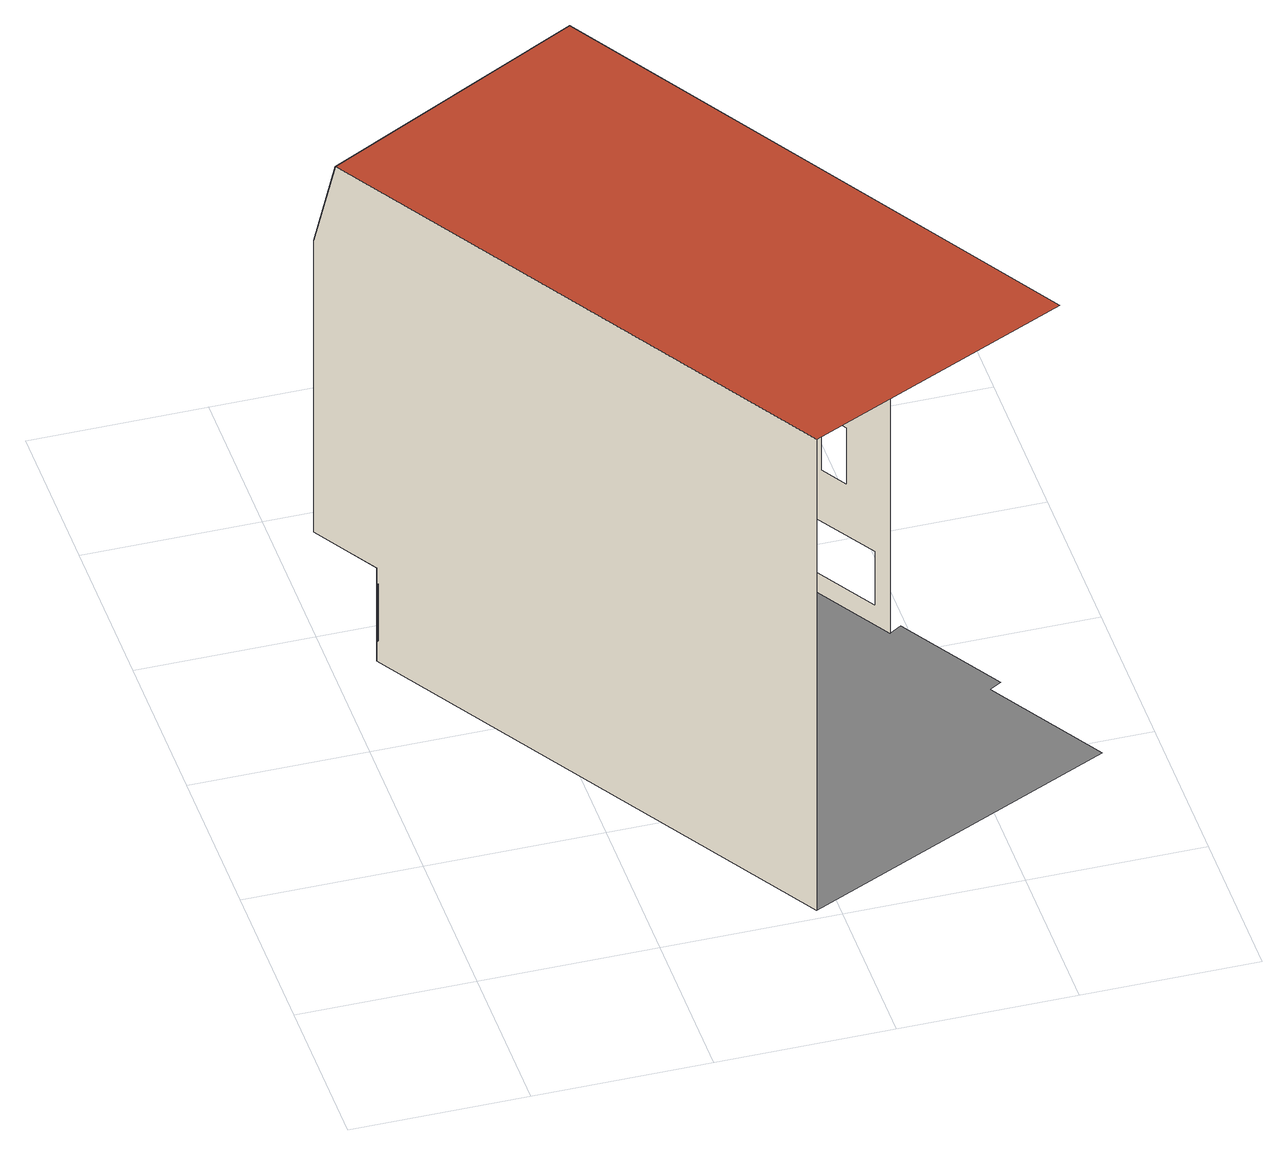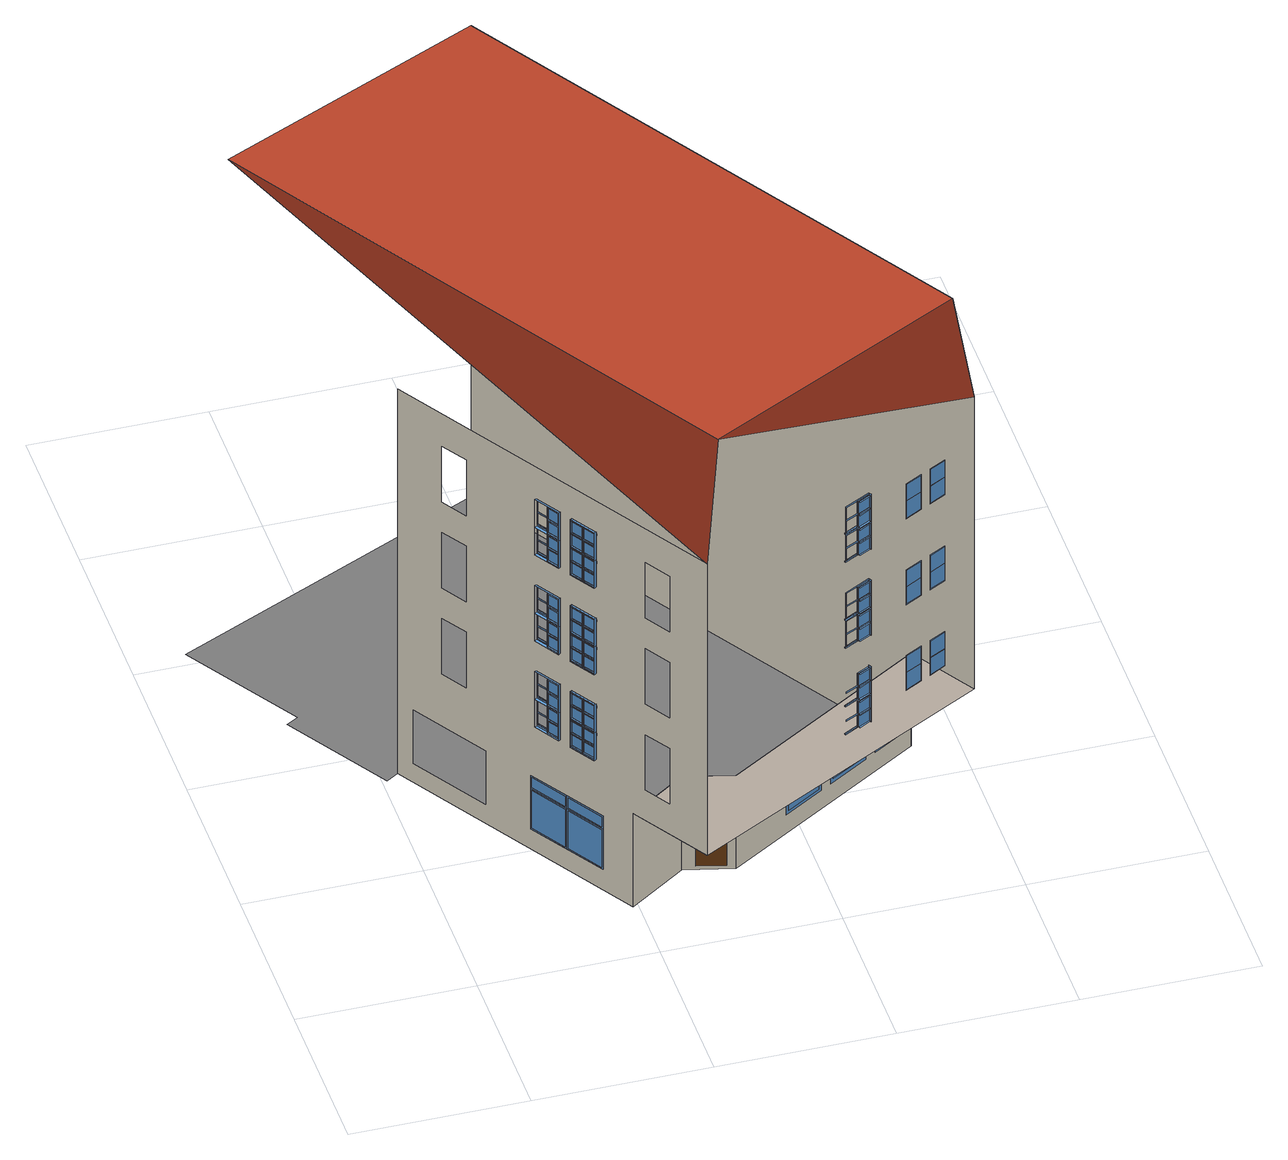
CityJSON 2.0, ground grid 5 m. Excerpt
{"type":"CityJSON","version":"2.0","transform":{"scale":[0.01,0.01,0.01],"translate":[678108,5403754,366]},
"CityObjects":{
"building1":{"type":"Building","attributes":{"measuredHeight":15.88},"geometry":[{"type":"MultiSurface","lod":"3","boundaries":[[[0,1,2,3]],[[4,5,6,7],[1,0,3,2]],[[8,9,10,11],[12,13,14,15],[16,17,18,19]],[[20,21,22,23],[24,25,26,27],[28,29,30,31]],[[32,33,34,35],[36,37,38,39],[40,41,42,43]],[[14,13,12,15]],[[26,25,24,27]],[[38,37,36,39]],[[19,18,17,16]],[[31,30,29,28]],[[43,42,41,40]],[[44,45,46,47,48,49,50]],[[51,52,53,54]],[[55,56,57,58]],[[59,60,61,62]],[[63,64,65,66]],[[67,68,69,70]],[[71,72,73,74]],[[75,76,77,78],[65,64,63,66],[54,53,52,51]],[[79,80,81,82],[69,68,67,70],[58,57,56,55]],[[83,84,85,86],[73,72,71,74],[62,61,60,59]],[[87,46,45]],[[88,89,90,91]],[[92,93,94,95],[89,88,91,90]],[[96,97,98,99,100]],[[101,102,96,100,103]],[[104,105,106,107,108]],[[109,110,104,108,111]],[[112,113,114,115,116]],[[117,118,112,116,119]],[[102,101,120,121]],[[97,96,122,123]],[[110,109,124,125]],[[105,104,126,127]],[[118,117,128,129]],[[113,112,130,131]],[[132,133,134,135]],[[136,137,138,139]],[[140,141,142,143]],[[144,145,146,147]],[[148,149,150,151]],[[152,153,154,155]],[[156,157,158,159]],[[160,161,162,163]],[[164,165,166,167]],[[168,169,170,171]],[[172,173,174,175]],[[176,177,178,179]],[[145,134,180,181]],[[182,142,141,183]],[[180,134,133,184]],[[137,142,182,185]],[[186,138,137,185]],[[187,146,145,181]],[[161,150,188,189]],[[190,158,157,191]],[[188,150,149,192]],[[153,158,190,193]],[[194,154,153,193]],[[195,162,161,189]],[[177,166,196,197]],[[198,174,173,199]],[[196,166,165,200]],[[169,174,198,201]],[[202,170,169,201]],[[203,178,177,197]],[[204,49,48,205],[93,92,95,94],[206,207,208,209],[6,5,4,7]],[[135,134,210,211]],[[143,142,212,213]],[[147,146,214,215]],[[139,138,216,217]],[[151,150,218,219]],[[159,158,220,221]],[[163,162,222,223]],[[155,154,224,225]],[[167,166,226,227]],[[175,174,228,229]],[[179,178,230,231]],[[171,170,232,233]],[[234,235,133,132]],[[236,237,137,136]],[[238,239,141,140]],[[240,241,145,144]],[[242,243,149,148]],[[244,245,153,152]],[[246,247,157,156]],[[248,249,161,160]],[[250,251,165,164]],[[252,253,169,168]],[[254,255,173,172]],[[256,257,177,176]],[[146,145,241,214]],[[134,133,235,210]],[[138,137,237,216]],[[137,142,212,237]],[[142,141,239,212]],[[145,134,210,241]],[[162,161,249,222]],[[150,149,243,218]],[[154,153,245,224]],[[153,158,220,245]],[[158,157,247,220]],[[161,150,218,249]],[[178,177,257,230]],[[166,165,251,226]],[[170,169,253,232]],[[169,174,228,253]],[[174,173,255,228]],[[177,166,226,257]],[[184,133,235,258]],[[185,137,237,259]],[[181,145,241,260]],[[183,141,239,261]],[[192,149,243,262]],[[193,153,245,263]],[[189,161,249,264]],[[191,157,247,265]],[[200,165,251,266]],[[201,169,253,267]],[[197,177,257,268]],[[199,173,255,269]],[[270,214,146,187]],[[271,210,134,180]],[[272,216,138,186]],[[273,212,142,182]],[[274,222,162,195]],[[275,218,150,188]],[[276,224,154,194]],[[277,220,158,190]],[[278,230,178,203]],[[279,226,166,196]],[[280,232,170,202]],[[281,228,174,198]],[[282,283,284,271,180,181,260,285]],[[286,287,288,273,182,185,259,289]],[[290,291,292,275,188,189,264,293]],[[294,295,296,277,190,193,263,297]],[[298,299,300,279,196,197,268,301]],[[302,303,304,281,198,201,267,305]],[[261,273,288,306]],[[258,271,284,307]],[[308,289,259,272]],[[309,285,260,270]],[[265,277,296,310]],[[262,275,292,311]],[[312,297,263,276]],[[313,293,264,274]],[[269,281,304,314]],[[266,279,300,315]],[[316,305,267,280]],[[317,301,268,278]],[[98,97,186,185,182,183,261,306,318,287,286,319,320,321]],[[96,102,187,181,180,184,258,307,322,283,282,323,324,325]],[[106,105,194,193,190,191,265,310,326,295,294,327,328,329]],[[104,110,195,189,188,192,262,311,330,291,290,331,332,333]],[[121,102,187,270,309,323,324,334]],[[123,97,186,272,308,319,320,335]],[[125,110,195,274,313,331,332,336]],[[127,105,194,276,312,327,328,337]],[[129,118,203,278,317,338,339,340]],[[131,113,202,280,316,341,342,343]],[[101,120,344,345]],[[96,122,346,325]],[[109,124,347,348]],[[104,126,349,333]],[[117,128,350,351]],[[112,130,352,353]],[[120,121,334,344]],[[122,123,335,346]],[[124,125,336,347]],[[126,127,337,349]],[[128,129,340,350]],[[130,131,343,352]],[[354,355,356,357]],[[206,209,208,207],[355,354,357,356]],[[47,358,359,360,205,48]],[[44,361,87,45]],[[362,363,364,365]],[[366,367,368,369]],[[367,366,363,370,371]],[[363,362,372,373,370]],[[374,375,376,377]],[[378,379,380,381]],[[382,383,374,377]],[[376,375,384,385]],[[380,379,386,387]],[[388,389,378,381]],[[390,386,379,391]],[[392,374,383,393]],[[394,384,375,395]],[[396,378,389,397]],[[398,399,379,380]],[[400,401,375,376]],[[402,403,383,382]],[[404,405,389,388]],[[385,384,406,407]],[[381,378,408,409]],[[377,374,410,411]],[[387,386,412,413]],[[379,386,412,399]],[[374,375,401,410]],[[383,374,410,403]],[[375,384,406,401]],[[389,378,408,405]],[[378,379,399,408]],[[397,389,405,414]],[[393,383,403,415]],[[391,379,399,416]],[[395,375,401,417]],[[418,412,386,390]],[[419,408,378,396]],[[420,410,374,392]],[[421,406,384,394]],[[364,365,422,423]],[[368,369,424,425]],[[367,368,425,426]],[[363,364,423,427]],[[365,362,388,404,428,429,430,422]],[[369,366,382,402,431,432,433,424]],[[413,398,434,435]],[[407,400,436,437]],[[428,438,409,404]],[[431,439,411,402]],[[440,441,436,400,376,377,411,439]],[[442,443,434,398,380,381,409,438]],[[363,366,382,377,376,385,407,437,444,441,440,432,433,427]],[[372,362,388,381,380,387,413,435,445,443,442,429,430,446]],[[407,406,401,400]],[[411,410,403,402]],[[409,408,405,404]],[[413,412,399,398]],[[412,447,435,413]],[[448,399,398,434]],[[449,405,404,428]],[[450,401,400,436]],[[410,451,439,411]],[[406,452,437,407]],[[453,403,402,431]],[[408,454,438,409]],[[436,450,452,437]],[[431,453,451,439]],[[428,449,454,438]],[[434,448,447,435]],[[426,367,371,455]],[[363,427,456,370]],[[412,447,448,399]],[[406,452,450,401]],[[448,454,408,399]],[[450,451,410,401]],[[372,446,457,373]],[[405,408,454,449]],[[403,410,451,453]],[[416,399,412,418]],[[415,403,410,420]],[[417,401,406,421]],[[414,405,408,419]],[[458,447,448,459]],[[460,454,449,461]],[[462,451,453,463]],[[464,452,450,465]],[[371,370,456,455],[394,395,417,421],[415,420,392,393],[466,467,462,463],[464,465,468,469]],[[370,373,457,456],[390,391,416,418],[414,419,396,397],[470,471,460,461],[458,459,472,473]],[[474,475,476,477],[455,456,457,373,370,371]],[[205,360,478,204],[475,474,477,476]],[[443,479,448,434]],[[429,480,449,428]],[[432,481,453,431]],[[441,482,450,436]],[[439,451,483,440]],[[435,447,484,445]],[[438,454,485,442]],[[437,452,486,444]],[[484,479,448,447]],[[483,481,453,451]],[[485,480,449,454]],[[486,482,450,452]],[[479,485,454,448]],[[482,483,451,450]],[[459,448,479,472]],[[471,485,454,460]],[[467,483,451,462]],[[465,450,482,468]],[[463,453,481,466]],[[469,486,452,464]],[[461,449,480,470]],[[473,484,447,458]],[[479,485,442,443]],[[444,486,482,441]],[[482,483,440,441]],[[440,483,481,432]],[[445,484,479,443]],[[442,485,480,429]],[[427,433,424,425,426,455,456]],[[446,430,422,423,427,456,457]],[[472,479,484,473]],[[470,480,485,471]],[[468,482,486,469]],[[466,481,483,467]],[[360,359,487,478]],[[50,49,204,478,487,488,489,490,491,492]],[[361,493,87]],[[494,495,496,497]],[[498,499,500,501]],[[502,503,504,505]],[[506,507,508,509]],[[510,511,512,513]],[[514,515,516,517]],[[518,519,520,521]],[[522,523,524,525]],[[520,519,526,527]],[[528,523,522,529]],[[530,531,528,529]],[[532,533,518,521]],[[534,535,536,537]],[[538,539,540,541]],[[536,535,542,543]],[[544,539,538,545]],[[546,547,544,545]],[[548,549,534,537]],[[550,551,552,553]],[[554,555,556,557]],[[552,551,558,559]],[[560,555,554,561]],[[562,563,560,561]],[[564,565,550,553]],[[499,498,566,567,568]],[[495,494,499,568,569]],[[507,506,570,571,572]],[[503,502,507,572,573]],[[515,514,574,575,576]],[[511,510,515,576,577]],[[496,497,578,579]],[[500,501,580,581]],[[504,505,582,583]],[[508,509,584,585]],[[512,513,586,587]],[[516,517,588,589]],[[590,526,519,591]],[[592,528,531,593]],[[594,524,523,595]],[[596,518,533,597]],[[598,542,535,599]],[[600,544,547,601]],[[602,540,539,603]],[[604,534,549,605]],[[606,558,551,607]],[[608,560,563,609]],[[610,556,555,611]],[[612,550,565,613]],[[614,615,533,532]],[[616,617,519,520]],[[618,619,531,530]],[[620,621,523,522]],[[622,623,549,548]],[[624,625,535,536]],[[626,627,547,546]],[[628,629,539,538]],[[630,631,565,564]],[[632,633,551,552]],[[634,635,563,562]],[[636,637,555,554]],[[527,526,638,639]],[[529,528,640,641]],[[521,518,642,643]],[[525,524,644,645]],[[543,542,646,647]],[[545,544,648,649]],[[537,534,650,651]],[[541,540,652,653]],[[559,558,654,655]],[[561,560,656,657]],[[553,550,658,659]],[[557,556,660,661]],[[495,496,579,662]],[[499,500,581,663]],[[503,504,583,664]],[[507,508,585,665]],[[511,512,587,666]],[[515,516,589,667]],[[533,518,642,615]],[[519,526,638,617]],[[531,528,640,619]],[[528,523,621,640]],[[523,524,644,621]],[[518,519,617,642]],[[549,534,650,623]],[[535,542,646,625]],[[547,544,648,627]],[[544,539,629,648]],[[539,540,652,629]],[[534,535,625,650]],[[565,550,658,631]],[[551,558,654,633]],[[563,560,656,635]],[[560,555,637,656]],[[555,556,660,637]],[[550,551,633,658]],[[497,494,532,614,668,669,670,578]],[[501,498,530,618,671,672,673,580]],[[505,502,548,622,674,675,676,582]],[[509,506,546,626,677,678,679,584]],[[513,510,564,630,680,681,682,586]],[[517,514,562,634,683,684,685,588]],[[686,687,688,616,520,521,643,689]],[[690,691,692,620,522,529,641,693]],[[694,695,696,624,536,537,651,697]],[[698,699,700,628,538,545,649,701]],[[702,703,704,632,552,553,659,705]],[[706,707,708,636,554,561,657,709]],[[645,620,692,710]],[[639,616,688,711]],[[671,693,641,618]],[[668,689,643,614]],[[653,628,700,712]],[[647,624,696,713]],[[677,701,649,626]],[[674,697,651,622]],[[661,636,708,714]],[[655,632,704,715]],[[683,709,657,634]],[[680,705,659,630]],[[566,498,530,529,522,525,645,710,716,691,690,672,673,717]],[[499,494,532,521,520,527,639,711,718,687,686,669,670,663]],[[570,506,546,545,538,541,653,712,719,699,698,678,679,720]],[[507,502,548,537,536,543,647,713,721,695,694,675,676,665]],[[574,514,562,561,554,557,661,714,722,707,706,684,685,723]],[[515,510,564,553,552,559,655,715,724,703,702,681,682,667]],[[591,519,617,725]],[[595,523,621,726]],[[597,533,615,727]],[[593,531,619,728]],[[599,535,625,729]],[[603,539,629,730]],[[605,549,623,731]],[[601,547,627,732]],[[607,551,633,733]],[[611,555,637,734]],[[613,565,631,735]],[[609,563,635,736]],[[737,638,526,590]],[[738,640,528,592]],[[739,644,524,594]],[[740,642,518,596]],[[741,646,542,598]],[[742,648,544,600]],[[743,652,540,602]],[[744,650,534,604]],[[745,654,558,606]],[[746,656,560,608]],[[747,660,556,610]],[[748,658,550,612]],[[643,642,615,614]],[[639,638,617,616]],[[641,640,619,618]],[[645,644,621,620]],[[651,650,623,622]],[[647,646,625,624]],[[649,648,627,626]],[[653,652,629,628]],[[659,658,631,630]],[[655,654,633,632]],[[657,656,635,634]],[[661,660,637,636]],[[638,749,711,639]],[[642,750,689,643]],[[751,615,614,668]],[[640,752,693,641]],[[753,619,618,671]],[[644,754,710,645]],[[755,621,620,692]],[[756,617,616,688]],[[646,757,713,647]],[[650,758,697,651]],[[759,623,622,674]],[[648,760,701,649]],[[761,627,626,677]],[[652,762,712,653]],[[763,629,628,700]],[[764,625,624,696]],[[654,765,715,655]],[[658,766,705,659]],[[767,631,630,680]],[[656,768,709,657]],[[769,635,634,683]],[[660,770,714,661]],[[771,637,636,708]],[[772,633,632,704]],[[688,756,749,711]],[[668,751,750,689]],[[671,753,752,693]],[[692,755,754,710]],[[696,764,757,713]],[[674,759,758,697]],[[677,761,760,701]],[[700,763,762,712]],[[704,772,765,715]],[[680,767,766,705]],[[683,769,768,709]],[[708,771,770,714]],[[638,749,756,617]],[[615,642,750,751]],[[619,640,752,753]],[[644,754,755,621]],[[646,757,764,625]],[[623,650,758,759]],[[627,648,760,761]],[[652,762,763,629]],[[654,765,772,633]],[[631,658,766,767]],[[635,656,768,769]],[[660,770,771,637]],[[755,752,640,621]],[[756,750,642,617]],[[763,760,648,629]],[[764,758,650,625]],[[771,768,656,637]],[[772,766,658,633]],[[566,717,773,567]],[[499,663,774,568]],[[570,720,775,571]],[[507,665,776,572]],[[574,723,777,575]],[[515,667,778,576]],[[662,495,569,779]],[[664,503,573,780]],[[666,511,577,781]],[[728,619,640,738]],[[726,621,644,739]],[[727,615,642,740]],[[725,617,638,737]],[[732,627,648,742]],[[730,629,652,743]],[[731,623,650,744]],[[729,625,646,741]],[[736,635,656,746]],[[734,637,660,747]],[[735,631,658,748]],[[733,633,654,745]],[[782,783,784,785]],[[786,787,788,789]],[[790,791,792,793],[787,786,789,788]],[[794,791,790,795],[783,782,785,784]],[[796,750,751,797]],[[798,749,756,799]],[[800,754,755,801]],[[802,752,753,803]],[[804,758,759,805]],[[806,757,764,807]],[[808,762,763,809]],[[810,760,761,811]],[[812,766,767,813]],[[814,765,772,815]],[[816,770,771,817]],[[818,768,769,819]],[[689,750,820,686]],[[711,749,821,718]],[[710,754,822,716]],[[693,752,823,690]],[[697,758,824,694]],[[713,757,825,721]],[[712,762,826,719]],[[701,760,827,698]],[[705,766,828,702]],[[715,765,829,724]],[[714,770,830,722]],[[709,768,831,706]],[[669,832,751,668]],[[687,833,756,688]],[[691,834,755,692]],[[672,835,753,671]],[[675,836,759,674]],[[695,837,764,696]],[[699,838,763,700]],[[678,839,761,677]],[[681,840,767,680]],[[703,841,772,704]],[[707,842,771,708]],[[684,843,769,683]],[[568,567,773,774],[594,595,726,739],[728,738,592,593],[844,845,802,803],[800,801,846,847]],[[569,568,774,779],[590,591,725,737],[727,740,596,597],[848,849,796,797],[798,799,850,851]],[[572,571,775,776],[602,603,730,743],[732,742,600,601],[852,853,810,811],[808,809,854,855]],[[573,572,776,780],[598,599,729,741],[731,744,604,605],[856,857,804,805],[806,807,858,859]],[[576,575,777,778],[610,611,734,747],[736,746,608,609],[860,861,818,819],[816,817,862,863]],[[577,576,778,781],[606,607,733,745],[735,748,612,613],[864,865,812,813],[814,815,866,867]],[[821,833,756,749]],[[833,820,750,756]],[[834,823,752,755]],[[822,834,755,754]],[[823,835,753,752]],[[820,832,751,750]],[[825,837,764,757]],[[837,824,758,764]],[[838,827,760,763]],[[826,838,763,762]],[[827,839,761,760]],[[824,836,759,758]],[[829,841,772,765]],[[841,828,766,772]],[[842,831,768,771]],[[830,842,771,770]],[[831,843,769,768]],[[828,840,767,766]],[[487,359,358,493,868,488],[869,870,871,872],[777,575,577,781],[873,874,875,876],[877,878,879,880],[881,882,883,884],[885,886,887,888],[889,890,891,892],[893,894,895,896],[567,569,779,773],[571,573,780,775],[897,898,899,900],[901,902,903,904],[905,906,907,908],[794,909,910,792]],[[799,756,833,850]],[[797,751,832,848]],[[803,753,835,844]],[[801,755,834,846]],[[807,764,837,858]],[[805,759,836,856]],[[811,761,839,852]],[[809,763,838,854]],[[815,772,841,866]],[[813,767,840,864]],[[819,769,843,860]],[[817,771,842,862]],[[849,820,750,796]],[[851,821,749,798]],[[847,822,754,800]],[[845,823,752,802]],[[857,824,758,804]],[[859,825,757,806]],[[855,826,762,808]],[[853,827,760,810]],[[865,828,766,812]],[[867,829,765,814]],[[863,830,770,816]],[[861,831,768,818]],[[663,670,578,579,662,779,774]],[[717,673,580,581,663,774,773]],[[665,676,582,583,664,780,776]],[[720,679,584,585,665,776,775]],[[667,682,586,587,666,781,778]],[[723,685,588,589,667,778,777]],[[718,821,833,687]],[[833,820,686,687]],[[686,820,832,669]],[[690,823,835,672]],[[716,822,834,691]],[[834,823,690,691]],[[721,825,837,695]],[[837,824,694,695]],[[694,824,836,675]],[[698,827,839,678]],[[719,826,838,699]],[[838,827,698,699]],[[724,829,841,703]],[[841,828,702,703]],[[702,828,840,681]],[[706,831,843,684]],[[722,830,842,707]],[[842,831,706,707]],[[848,832,820,849]],[[850,833,821,851]],[[846,834,822,847]],[[844,835,823,845]],[[856,836,824,857]],[[858,837,825,859]],[[854,838,826,855]],[[852,839,827,853]],[[864,840,828,865]],[[866,841,829,867]],[[862,842,830,863]],[[860,843,831,861]],[[911,912,913,914]],[[915,916,917,918]],[[919,920,921,922]],[[923,924,925,926]],[[927,928,929,930]],[[931,932,933,934]],[[935,936,937,938]],[[939,940,941,942]],[[937,936,943,944]],[[945,940,939,946]],[[947,948,945,946]],[[949,950,935,938]],[[951,952,953,954]],[[955,956,957,958]],[[953,952,959,960]],[[961,956,955,962]],[[963,964,961,962]],[[965,966,951,954]],[[967,968,969,970]],[[971,972,973,974]],[[969,968,975,976]],[[977,972,971,978]],[[979,980,977,978]],[[981,982,967,970]],[[916,915,983,875,984]],[[912,911,916,984,876]],[[924,923,985,889,986]],[[920,919,924,986,890]],[[932,931,987,894,988]],[[928,927,932,988,895]],[[913,914,989,990]],[[917,918,991,992]],[[921,922,993,994]],[[925,926,995,996]],[[929,930,997,998]],[[933,934,999,1000]],[[1001,943,936,1002]],[[1003,945,948,1004]],[[1005,941,940,1006]],[[1007,935,950,1008]],[[1009,959,952,1010]],[[1011,961,964,1012]],[[1013,957,956,1014]],[[1015,951,966,1016]],[[1017,975,968,1018]],[[1019,977,980,1020]],[[1021,973,972,1022]],[[1023,967,982,1024]],[[944,943,1025,1026]],[[946,945,1027,1028]],[[938,935,1029,1030]],[[942,941,1031,1032]],[[960,959,1033,1034]],[[962,961,1035,1036]],[[954,951,1037,1038]],[[958,957,1039,1040]],[[976,975,1041,1042]],[[978,977,1043,1044]],[[970,967,1045,1046]],[[974,973,1047,1048]],[[1049,1050,950,949]],[[1051,1052,936,937]],[[1053,1054,948,947]],[[1055,1056,940,939]],[[1057,1058,966,965]],[[1059,1060,952,953]],[[1061,1062,964,963]],[[1063,1064,956,955]],[[1065,1066,982,981]],[[1067,1068,968,969]],[[1069,1070,980,979]],[[1071,1072,972,971]],[[912,913,990,1073]],[[916,917,992,1074]],[[920,921,994,1075]],[[924,925,996,1076]],[[928,929,998,1077]],[[932,933,1000,1078]],[[914,911,949,1049,1079,1080,1081,989]],[[918,915,947,1053,1082,1083,1084,991]],[[922,919,965,1057,1085,1086,1087,993]],[[926,923,963,1061,1088,1089,1090,995]],[[930,927,981,1065,1091,1092,1093,997]],[[934,931,979,1069,1094,1095,1096,999]],[[950,935,1029,1050]],[[936,943,1025,1052]],[[948,945,1027,1054]],[[945,940,1056,1027]],[[940,941,1031,1056]],[[935,936,1052,1029]],[[966,951,1037,1058]],[[952,959,1033,1060]],[[964,961,1035,1062]],[[961,956,1064,1035]],[[956,957,1039,1064]],[[951,952,1060,1037]],[[982,967,1045,1066]],[[968,975,1041,1068]],[[980,977,1043,1070]],[[977,972,1072,1043]],[[972,973,1047,1072]],[[967,968,1068,1045]],[[1032,1055,1097,1098]],[[1026,1051,1099,1100]],[[1040,1063,1101,1102]],[[1034,1059,1103,1104]],[[1048,1071,1105,1106]],[[1042,1067,1107,1108]],[[1082,1109,1028,1053]],[[1079,1110,1030,1049]],[[1088,1111,1036,1061]],[[1085,1112,1038,1057]],[[1094,1113,1044,1069]],[[1091,1114,1046,1065]],[[1115,1116,1099,1051,937,938,1030,1110]],[[1117,1118,1097,1055,939,946,1028,1109]],[[1119,1120,1103,1059,953,954,1038,1112]],[[1121,1122,1101,1063,955,962,1036,1111]],[[1123,1124,1107,1067,969,970,1046,1114]],[[1125,1126,1105,1071,971,978,1044,1113]],[[983,915,947,946,939,942,1032,1098,1127,1118,1117,1083,1084,1128]],[[916,911,949,938,937,944,1026,1100,1129,1116,1115,1080,1081,1074]],[[985,923,963,962,955,958,1040,1102,1130,1122,1121,1089,1090,1131]],[[924,919,965,954,953,960,1034,1104,1132,1120,1119,1086,1087,1076]],[[987,931,979,978,971,974,1048,1106,1133,1126,1125,1095,1096,1134]],[[932,927,981,970,969,976,1042,1108,1135,1124,1123,1092,1093,1078]],[[1002,936,1052,1136]],[[1006,940,1056,1137]],[[1008,950,1050,1138]],[[1004,948,1054,1139]],[[1010,952,1060,1140]],[[1014,956,1064,1141]],[[1016,966,1058,1142]],[[1012,964,1062,1143]],[[1018,968,1068,1144]],[[1022,972,1072,1145]],[[1024,982,1066,1146]],[[1020,980,1070,1147]],[[1148,1025,943,1001]],[[1149,1027,945,1003]],[[1150,1031,941,1005]],[[1151,1029,935,1007]],[[1152,1033,959,1009]],[[1153,1035,961,1011]],[[1154,1039,957,1013]],[[1155,1037,951,1015]],[[1156,1041,975,1017]],[[1157,1043,977,1019]],[[1158,1047,973,1021]],[[1159,1045,967,1023]],[[1030,1029,1050,1049]],[[1026,1025,1052,1051]],[[1028,1027,1054,1053]],[[1032,1031,1056,1055]],[[1038,1037,1058,1057]],[[1034,1033,1060,1059]],[[1036,1035,1062,1061]],[[1040,1039,1064,1063]],[[1046,1045,1066,1065]],[[1042,1041,1068,1067]],[[1044,1043,1070,1069]],[[1048,1047,1072,1071]],[[1025,1160,1100,1026]],[[1029,1161,1110,1030]],[[1162,1050,1049,1079]],[[1027,1163,1109,1028]],[[1164,1054,1053,1082]],[[1031,1165,1098,1032]],[[1166,1056,1055,1097]],[[1167,1052,1051,1099]],[[1033,1168,1104,1034]],[[1037,1169,1112,1038]],[[1170,1058,1057,1085]],[[1035,1171,1111,1036]],[[1172,1062,1061,1088]],[[1039,1173,1102,1040]],[[1174,1064,1063,1101]],[[1175,1060,1059,1103]],[[1041,1176,1108,1042]],[[1045,1177,1114,1046]],[[1178,1066,1065,1091]],[[1043,1179,1113,1044]],[[1180,1070,1069,1094]],[[1047,1181,1106,1048]],[[1182,1072,1071,1105]],[[1183,1068,1067,1107]],[[1099,1167,1160,1100]],[[1079,1162,1161,1110]],[[1082,1164,1163,1109]],[[1097,1166,1165,1098]],[[1103,1175,1168,1104]],[[1085,1170,1169,1112]],[[1088,1172,1171,1111]],[[1101,1174,1173,1102]],[[1107,1183,1176,1108]],[[1091,1178,1177,1114]],[[1094,1180,1179,1113]],[[1105,1182,1181,1106]],[[983,1128,874,875]],[[916,1074,1184,984]],[[1073,912,876,873]],[[985,1131,892,889]],[[924,1076,1185,986]],[[1075,920,890,891]],[[987,1134,893,894]],[[932,1078,1186,988]],[[1077,928,895,896]],[[1025,1160,1167,1052]],[[1166,1163,1027,1056]],[[1167,1161,1029,1052]],[[1031,1165,1166,1056]],[[1033,1168,1175,1060]],[[1174,1171,1035,1064]],[[1175,1169,1037,1060]],[[1039,1173,1174,1064]],[[1041,1176,1183,1068]],[[1182,1179,1043,1072]],[[1183,1177,1045,1068]],[[1047,1181,1182,1072]],[[1050,1029,1161,1162]],[[1054,1027,1163,1164]],[[1058,1037,1169,1170]],[[1062,1035,1171,1172]],[[1066,1045,1177,1178]],[[1070,1043,1179,1180]],[[1139,1054,1027,1149]],[[1137,1056,1031,1150]],[[1138,1050,1029,1151]],[[1136,1052,1025,1148]],[[1143,1062,1035,1153]],[[1141,1064,1039,1154]],[[1142,1058,1037,1155]],[[1140,1060,1033,1152]],[[1147,1070,1043,1157]],[[1145,1072,1047,1158]],[[1146,1066,1045,1159]],[[1144,1068,1041,1156]],[[1187,790,793,910],[1188,1189,1190,1191]],[[795,790,1187,909],[1192,1193,1194,1195]],[[1193,1192,1195,1194]],[[1189,1188,1191,1190]]],"semantics":{"surfaces":[{"type":"Window","frameKlumMaterialClass":"Wood","frameKlumMaterialIndex":"L101","frameMaterialUncertainty":"0.3","paneMaterialClass":"Glass","_cityeditor_layer":"Unclassified.LoD3"},{"type":"Window","frameKlumMaterialClass":"Wood","frameKlumMaterialIndex":"L101","frameMaterialUncertainty":"0.3","paneMaterialClass":"Glass"},{"type":"WallSurface"},{"type":"RoofSurface","klumMaterialClass":"Ceramic","klumMaterialIndex":"D201","materialUncertainty":"0.3"},{"type":"WallSurface","klumMaterialClass":"Plaster","klumMaterialIndex":"I202","materialUncertainty":"0.3"},{"type":"OuterCeilingSurface"},{"type":"RoofSurface","materialUncertainty":"1"},{"type":"Door","frameKlumMaterialClass":"Wood","frameKlumMaterialIndex":"L101","frameMaterialUncertainty":"0.3","paneMaterialClass":"Glass","_cityeditor_layer":"Unclassified.LoD3"},{"type":"GroundSurface"}],"values":[0,0,1,1,1,1,1,1,1,1,1,2,1,1,1,1,1,1,1,1,1,3,0,0,1,1,1,1,1,1,1,1,1,1,1,1,1,1,1,1,1,1,1,1,1,1,1,1,1,1,1,1,1,1,1,1,1,1,1,1,1,1,1,1,1,1,4,1,1,1,1,1,1,1,1,1,1,1,1,1,1,1,1,1,1,1,1,1,1,1,1,1,1,1,1,1,1,1,1,1,1,1,1,1,1,1,1,1,1,1,1,1,1,1,1,1,1,1,1,1,1,1,1,1,1,1,1,1,1,1,1,1,1,1,1,1,1,1,1,1,1,1,1,1,1,1,1,1,1,1,1,1,1,1,1,1,1,1,1,1,1,1,1,1,1,1,1,1,1,1,1,1,1,0,0,5,6,7,7,7,7,7,7,7,7,7,7,7,7,7,7,7,7,7,7,7,7,7,7,7,7,7,7,7,7,7,7,7,7,7,7,7,7,7,7,7,7,7,7,7,7,7,7,7,7,7,7,7,7,7,7,7,7,7,7,7,7,7,7,7,7,7,7,7,7,7,7,7,7,7,7,7,7,7,7,7,7,7,7,7,7,7,7,4,7,7,7,7,7,7,7,7,7,7,7,7,7,7,7,7,7,7,7,7,7,7,7,7,7,7,7,7,7,7,7,7,7,7,4,8,3,0,0,0,0,0,0,0,0,0,0,0,0,0,0,0,0,0,0,0,0,0,0,0,0,0,0,0,0,0,0,0,0,0,0,0,0,0,0,0,0,0,0,0,0,0,0,0,0,0,0,0,0,0,0,0,0,0,0,0,0,0,0,0,0,0,0,0,0,0,0,0,0,0,0,0,0,0,0,0,0,0,0,0,0,0,0,0,0,0,0,0,0,0,0,0,0,0,0,0,0,0,0,0,0,0,0,0,0,0,0,0,0,0,0,0,0,0,0,0,0,0,0,0,0,0,0,0,0,0,0,0,0,0,0,0,0,0,0,0,0,0,0,0,0,0,0,0,0,0,0,0,0,0,0,0,0,0,0,0,0,0,0,0,0,0,0,0,0,0,0,0,0,0,0,0,0,0,0,0,0,0,0,0,0,0,0,0,0,0,0,0,0,0,0,0,0,0,0,0,0,0,0,0,0,0,0,0,0,0,0,0,0,0,0,0,0,0,0,0,0,0,0,0,0,0,0,0,0,0,0,0,0,0,0,0,0,0,0,0,0,0,0,0,0,0,0,0,0,0,0,0,0,0,0,0,0,0,0,0,0,0,0,0,0,0,0,0,0,0,0,0,0,0,0,0,0,0,0,0,0,0,0,0,0,0,0,0,0,0,0,0,0,0,0,0,0,0,0,0,0,0,4,0,0,0,0,0,0,0,0,0,0,0,0,0,0,0,0,0,0,0,0,0,0,0,0,0,0,0,0,0,0,0,0,0,0,0,0,0,0,0,0,0,0,0,0,0,0,0,0,0,0,0,0,0,0,0,0,0,0,0,0,0,0,0,0,0,0,0,0,0,0,0,0,0,0,0,0,0,0,0,0,0,0,0,0,0,0,0,0,0,0,0,0,0,0,0,0,0,0,0,0,0,0,0,0,0,0,0,0,0,0,0,0,0,0,0,0,0,0,0,0,0,0,0,0,0,0,0,0,0,0,0,0,0,0,0,0,0,0,0,0,0,0,0,0,0,0,0,0,0,0,0,0,0,0,0,0,0,0,0,0,0,0,0,0,0,0,0,0,0,0,0,0,0,0,0,0,0,0,0,0,0,0,0,0,0,0,0,0,0,0,0,0,0,0,0,0,0,0,0,0,0,0,0,0,0,0,0,0,0,0,0,0,0,0,0,0,0,0,0,0,0,0,0,0,0,0,0,0,0,0,0,0,0,0,0,0,0,0,0,0,0,0,0,0,0,0,0,0,0,0,0,0,0,0,0,0,0,0,0,0,0,0,0,0,0,0,0,0,0,0,0,0,0,0,0,0,0,0,0,0,0,0,0,0,0,0,0,0,0,0,0,0,0,0,0,0,0,0,0,0,0]}}]}
},
"vertices":[
[137,1365,156],[137,1365,327],[236,1427,327],[236,1427,156],[245,1432,337],[245,1432,146],[128,1360,146],[128,1360,337],[103,1599,650],[151,1625,650],[151,1625,533],[103,1599,533],[104,1600,594],[149,1625,594],[149,1625,647],[104,1600,647],[149,1625,536],[149,1625,591],[104,1600,591],[104,1600,536],[103,1599,939],[151,1625,939],[151,1625,821],[103,1599,821],[104,1600,882],[149,1625,882],[149,1625,936],[104,1600,936],[149,1625,825],[149,1625,880],[104,1600,880],[104,1600,825],[103,1599,1229],[151,1625,1229],[151,1625,1111],[103,1599,1111],[104,1600,1172],[149,1625,1172],[149,1625,1226],[104,1600,1226],[149,1625,1114],[149,1625,1170],[104,1600,1170],[104,1600,1114],[939,33,1670],[48,1482,1670],[8,1548,1379],[8,1548,396],[125,1358,396],[125,1358,82],[939,33,82],[182,1642,825],[182,1642,881],[227,1667,881],[227,1667,825],[182,1642,536],[182,1642,592],[227,1667,592],[227,1667,536],[182,1642,1114],[182,1642,1170],[227,1667,1170],[227,1667,1114],[227,1667,936],[227,1667,883],[182,1642,883],[182,1642,936],[227,1667,648],[227,1667,594],[182,1642,594],[182,1642,648],[227,1667,1226],[227,1667,1172],[182,1642,1172],[182,1642,1226],[180,1641,939],[229,1668,939],[229,1668,822],[180,1641,822],[180,1641,651],[229,1668,651],[229,1668,533],[180,1641,533],[180,1641,1229],[229,1668,1229],[229,1668,1112],[180,1641,1112],[803,1874,1670],[285,1457,155],[285,1457,325],[384,1518,325],[384,1518,155],[393,1524,335],[393,1524,144],[276,1451,144],[276,1451,335],[347,1722,1174],[347,1722,1178],[347,1722,1268],[343,1729,1268],[343,1729,1174],[347,1722,1081],[347,1722,1085],[343,1729,1081],[347,1722,885],[347,1722,889],[347,1722,979],[343,1729,979],[343,1729,885],[347,1722,791],[347,1722,795],[343,1729,791],[347,1722,594],[347,1722,598],[347,1722,688],[343,1729,688],[343,1729,594],[347,1722,500],[347,1722,504],[343,1729,500],[349,1718,1081],[349,1718,1084],[349,1718,1174],[349,1718,1178],[349,1718,791],[349,1718,794],[349,1718,885],[349,1718,888],[349,1718,500],[349,1718,503],[349,1718,594],[349,1718,597],[345,1730,1170],[347,1727,1170],[347,1727,1130],[345,1730,1130],[345,1730,1219],[347,1727,1219],[347,1727,1178],[345,1730,1178],[345,1730,1264],[347,1727,1264],[347,1727,1223],[345,1730,1223],[345,1730,1125],[347,1727,1125],[347,1727,1085],[345,1730,1085],[345,1730,881],[347,1727,881],[347,1727,840],[345,1730,840],[345,1730,930],[347,1727,930],[347,1727,889],[345,1730,889],[345,1730,975],[347,1727,975],[347,1727,934],[345,1730,934],[345,1730,836],[347,1727,836],[347,1727,795],[345,1730,795],[345,1730,590],[347,1727,590],[347,1727,549],[345,1730,549],[345,1730,639],[347,1727,639],[347,1727,598],[345,1730,598],[345,1730,684],[347,1727,684],[347,1727,643],[345,1730,643],[345,1730,545],[347,1727,545],[347,1727,504],[345,1730,504],[349,1723,1130],[349,1723,1125],[349,1723,1223],[349,1723,1264],[349,1723,1170],[349,1723,1219],[349,1723,1178],[349,1723,1085],[349,1723,840],[349,1723,836],[349,1723,934],[349,1723,975],[349,1723,881],[349,1723,930],[349,1723,889],[349,1723,795],[349,1723,549],[349,1723,545],[349,1723,643],[349,1723,684],[349,1723,590],[349,1723,639],[349,1723,598],[349,1723,504],[709,1719,82],[709,1719,396],[542,1616,335],[425,1543,335],[425,1543,144],[542,1616,144],[381,1745,1130],[379,1749,1130],[381,1745,1223],[379,1749,1223],[381,1745,1085],[379,1749,1085],[381,1745,1178],[379,1749,1178],[381,1745,840],[379,1749,840],[381,1745,934],[379,1749,934],[381,1745,795],[379,1749,795],[381,1745,889],[379,1749,889],[381,1745,549],[379,1749,549],[381,1745,643],[379,1749,643],[381,1745,504],[379,1749,504],[381,1745,598],[379,1749,598],[379,1749,1170],[381,1745,1170],[379,1749,1219],[381,1745,1219],[379,1749,1264],[381,1745,1264],[379,1749,1125],[381,1745,1125],[379,1749,881],[381,1745,881],[379,1749,930],[381,1745,930],[379,1749,975],[381,1745,975],[379,1749,836],[381,1745,836],[379,1749,590],[381,1745,590],[379,1749,639],[381,1745,639],[379,1749,684],[381,1745,684],[379,1749,545],[381,1745,545],[383,1742,1170],[383,1742,1219],[383,1742,1125],[383,1742,1264],[383,1742,881],[383,1742,930],[383,1742,836],[383,1742,975],[383,1742,590],[383,1742,639],[383,1742,545],[383,1742,684],[383,1742,1085],[383,1742,1130],[383,1742,1178],[383,1742,1223],[383,1742,795],[383,1742,840],[383,1742,889],[383,1742,934],[383,1742,504],[383,1742,549],[383,1742,598],[383,1742,643],[420,1761,1125],[420,1761,1130],[385,1743,1130],[385,1743,1125],[420,1761,1219],[420,1761,1223],[385,1743,1223],[385,1743,1219],[420,1761,836],[420,1761,840],[385,1743,840],[385,1743,836],[420,1761,930],[420,1761,934],[385,1743,934],[385,1743,930],[420,1761,545],[420,1761,549],[385,1743,549],[385,1743,545],[420,1761,639],[420,1761,643],[385,1743,643],[385,1743,639],[385,1743,1264],[385,1743,1170],[385,1743,1178],[385,1743,1085],[385,1743,975],[385,1743,881],[385,1743,889],[385,1743,795],[385,1743,684],[385,1743,590],[385,1743,598],[385,1743,504],[420,1761,1264],[420,1761,1178],[422,1762,1178],[422,1762,1268],[420,1761,1170],[420,1761,1085],[422,1762,1085],[422,1762,1174],[420,1761,975],[420,1761,889],[422,1762,889],[422,1762,979],[420,1761,881],[420,1761,795],[422,1762,795],[422,1762,885],[424,1758,1084],[424,1758,1178],[424,1758,794],[424,1758,888],[420,1761,504],[422,1762,504],[424,1758,503],[420,1761,598],[422,1762,598],[424,1758,597],[424,1758,1081],[422,1762,1081],[424,1758,1174],[424,1758,791],[422,1762,791],[424,1758,885],[424,1758,500],[422,1762,500],[424,1758,594],[422,1762,594],[434,1549,154],[434,1549,325],[533,1611,325],[533,1611,154],[876,2019,396],[1013,1797,396],[848,1684,396],[1708,391,1670],[739,1703,248],[739,1703,245],[738,1698,245],[738,1698,247],[739,1703,180],[739,1703,177],[738,1698,177],[738,1698,179],[741,1711,245],[741,1711,177],[739,1703,313],[741,1711,313],[742,1707,209],[742,1707,212],[740,1702,212],[740,1702,209],[742,1707,278],[742,1707,281],[740,1702,281],[740,1702,278],[740,1702,180],[742,1707,180],[742,1707,242],[740,1702,242],[742,1707,310],[740,1702,310],[740,1702,248],[742,1707,248],[743,1711,310],[743,1711,281],[743,1711,209],[743,1711,180],[743,1711,242],[743,1711,212],[743,1711,278],[743,1711,248],[767,1696,281],[768,1700,281],[767,1696,212],[768,1700,212],[767,1696,180],[768,1700,180],[767,1696,248],[768,1700,248],[768,1700,242],[767,1696,242],[768,1700,278],[767,1696,278],[768,1700,209],[767,1696,209],[768,1700,310],[767,1696,310],[769,1704,248],[769,1704,180],[769,1704,281],[769,1704,212],[769,1704,310],[769,1704,278],[769,1704,209],[769,1704,242],[795,1684,247],[795,1684,245],[795,1684,179],[795,1684,177],[796,1688,177],[796,1688,245],[768,1695,248],[794,1689,248],[796,1688,248],[768,1695,180],[794,1689,180],[796,1688,180],[768,1695,281],[768,1695,310],[768,1695,212],[768,1695,242],[768,1695,278],[768,1695,209],[794,1689,209],[794,1689,212],[794,1689,278],[794,1689,281],[794,1689,242],[794,1689,310],[796,1688,313],[769,1700,310],[769,1700,281],[769,1700,248],[769,1700,212],[769,1700,209],[769,1700,242],[769,1700,180],[769,1700,278],[798,1697,177],[798,1697,245],[798,1697,313],[770,1704,310],[770,1704,281],[770,1704,278],[770,1704,248],[770,1704,209],[770,1704,180],[770,1704,242],[770,1704,212],[797,1697,180],[797,1697,209],[797,1697,212],[797,1697,242],[797,1697,248],[797,1697,278],[797,1697,281],[797,1697,310],[812,1693,348],[812,1693,93],[733,1713,93],[733,1713,348],[848,1684,82],[795,1693,281],[795,1693,248],[795,1693,180],[795,1693,212],[795,1693,209],[795,1693,310],[795,1693,278],[795,1693,242],[1013,1797,82],[1450,1089,82],[1485,1111,82],[1670,811,82],[1635,790,82],[1842,454,82],[876,2019,1379],[1078,1676,794],[1078,1676,790],[1074,1673,790],[1074,1673,794],[1078,1676,888],[1078,1676,884],[1074,1673,884],[1074,1673,888],[1078,1676,1084],[1078,1676,1081],[1074,1673,1081],[1074,1673,1084],[1078,1676,1178],[1078,1676,1174],[1074,1673,1174],[1074,1673,1177],[1078,1676,505],[1078,1676,500],[1074,1673,500],[1074,1673,504],[1078,1676,598],[1078,1676,594],[1074,1673,594],[1074,1673,597],[1082,1676,835],[1082,1676,839],[1079,1674,839],[1079,1674,835],[1079,1674,933],[1082,1676,933],[1082,1676,974],[1079,1674,974],[1082,1676,880],[1079,1674,880],[1082,1676,929],[1079,1674,929],[1079,1674,888],[1082,1676,888],[1079,1674,794],[1082,1676,794],[1082,1676,1125],[1082,1676,1129],[1079,1674,1129],[1079,1674,1125],[1079,1674,1223],[1082,1676,1223],[1082,1676,1264],[1079,1674,1264],[1082,1676,1170],[1079,1674,1170],[1082,1676,1219],[1079,1674,1219],[1079,1674,1178],[1082,1676,1178],[1079,1674,1084],[1082,1676,1084],[1082,1676,545],[1082,1676,549],[1079,1674,549],[1079,1674,545],[1079,1674,643],[1082,1676,643],[1082,1676,684],[1079,1674,684],[1082,1676,590],[1079,1674,590],[1082,1676,639],[1079,1674,639],[1079,1674,598],[1082,1676,598],[1079,1674,505],[1082,1676,505],[1078,1676,978],[1085,1680,978],[1085,1680,884],[1085,1680,790],[1078,1676,1268],[1085,1680,1268],[1085,1680,1174],[1085,1680,1081],[1078,1676,688],[1085,1680,688],[1085,1680,594],[1085,1680,500],[1118,1600,794],[1118,1600,790],[1118,1600,888],[1118,1600,884],[1118,1600,1084],[1118,1600,1081],[1118,1600,1177],[1118,1600,1174],[1118,1600,504],[1118,1600,500],[1118,1600,597],[1118,1600,594],[1086,1679,880],[1086,1679,839],[1086,1679,929],[1086,1679,888],[1086,1679,974],[1086,1679,933],[1086,1679,835],[1086,1679,794],[1086,1679,1170],[1086,1679,1129],[1086,1679,1219],[1086,1679,1178],[1086,1679,1264],[1086,1679,1223],[1086,1679,1125],[1086,1679,1084],[1086,1679,590],[1086,1679,549],[1086,1679,639],[1086,1679,598],[1086,1679,684],[1086,1679,643],[1086,1679,545],[1086,1679,505],[1099,1640,794],[1103,1643,794],[1099,1640,839],[1103,1643,839],[1099,1640,888],[1103,1643,888],[1099,1640,933],[1103,1643,933],[1099,1640,1084],[1103,1643,1084],[1099,1640,1129],[1103,1643,1129],[1099,1640,1178],[1103,1643,1178],[1099,1640,1223],[1103,1643,1223],[1099,1640,505],[1103,1643,505],[1099,1640,549],[1103,1643,549],[1099,1640,598],[1103,1643,598],[1099,1640,643],[1103,1643,643],[1103,1643,880],[1099,1640,880],[1103,1643,929],[1099,1640,929],[1103,1643,835],[1099,1640,835],[1103,1643,974],[1099,1640,974],[1103,1643,1170],[1099,1640,1170],[1103,1643,1219],[1099,1640,1219],[1103,1643,1125],[1099,1640,1125],[1103,1643,1264],[1099,1640,1264],[1103,1643,590],[1099,1640,590],[1103,1643,639],[1099,1640,639],[1103,1643,545],[1099,1640,545],[1103,1643,684],[1099,1640,684],[1122,1603,790],[1122,1603,884],[1122,1603,1081],[1122,1603,1174],[1122,1603,500],[1122,1603,594],[1101,1638,794],[1121,1605,794],[1122,1603,794],[1101,1638,888],[1121,1605,888],[1122,1603,888],[1101,1638,1084],[1121,1605,1084],[1122,1603,1084],[1101,1638,1178],[1121,1605,1178],[1122,1603,1178],[1101,1638,505],[1121,1605,505],[1122,1603,505],[1101,1638,598],[1121,1605,598],[1122,1603,598],[1121,1605,835],[1121,1605,839],[1101,1638,839],[1101,1638,835],[1121,1605,929],[1121,1605,933],[1101,1638,933],[1101,1638,929],[1121,1605,1125],[1121,1605,1129],[1101,1638,1129],[1101,1638,1125],[1121,1605,1219],[1121,1605,1223],[1101,1638,1223],[1101,1638,1219],[1121,1605,545],[1121,1605,549],[1101,1638,549],[1101,1638,545],[1121,1605,639],[1121,1605,643],[1101,1638,643],[1101,1638,639],[1101,1638,974],[1101,1638,880],[1101,1638,1264],[1101,1638,1170],[1101,1638,684],[1101,1638,590],[1121,1605,974],[1122,1603,978],[1121,1605,880],[1121,1605,1264],[1122,1603,1268],[1121,1605,1170],[1121,1605,684],[1122,1603,688],[1121,1605,590],[1107,1645,839],[1107,1645,933],[1107,1645,794],[1107,1645,888],[1107,1645,1129],[1107,1645,1223],[1107,1645,1084],[1107,1645,1178],[1107,1645,549],[1107,1645,643],[1107,1645,505],[1107,1645,598],[1107,1645,880],[1107,1645,929],[1107,1645,974],[1107,1645,835],[1107,1645,1170],[1107,1645,1219],[1107,1645,1264],[1107,1645,1125],[1107,1645,590],[1107,1645,639],[1107,1645,684],[1107,1645,545],[1104,1641,880],[1104,1641,835],[1104,1641,794],[1104,1641,929],[1104,1641,888],[1104,1641,974],[1104,1641,933],[1104,1641,839],[1104,1641,1170],[1104,1641,1125],[1104,1641,1084],[1104,1641,1219],[1104,1641,1178],[1104,1641,1264],[1104,1641,1223],[1104,1641,1129],[1104,1641,590],[1104,1641,545],[1104,1641,505],[1104,1641,639],[1104,1641,598],[1104,1641,684],[1104,1641,643],[1104,1641,549],[1130,1608,978],[1130,1608,884],[1130,1608,1268],[1130,1608,1174],[1130,1608,688],[1130,1608,594],[1130,1608,790],[1130,1608,1081],[1130,1608,500],[1072,1702,281],[1134,1601,281],[1134,1601,155],[1072,1702,155],[1134,1601,291],[1072,1702,291],[1072,1702,325],[1134,1601,325],[1136,1597,286],[1069,1706,286],[1069,1706,330],[1136,1597,330],[1069,1706,150],[1136,1597,150],[1108,1643,835],[1108,1643,794],[1108,1643,880],[1108,1643,839],[1108,1643,974],[1108,1643,933],[1108,1643,929],[1108,1643,888],[1108,1643,1125],[1108,1643,1084],[1108,1643,1170],[1108,1643,1129],[1108,1643,1264],[1108,1643,1223],[1108,1643,1219],[1108,1643,1178],[1108,1643,545],[1108,1643,505],[1108,1643,590],[1108,1643,549],[1108,1643,684],[1108,1643,643],[1108,1643,639],[1108,1643,598],[1125,1607,835],[1125,1607,880],[1125,1607,974],[1125,1607,929],[1125,1607,1125],[1125,1607,1170],[1125,1607,1264],[1125,1607,1219],[1125,1607,545],[1125,1607,590],[1125,1607,684],[1125,1607,639],[1125,1607,794],[1125,1607,839],[1125,1607,933],[1125,1607,888],[1125,1607,1084],[1125,1607,1129],[1125,1607,1223],[1125,1607,1178],[1125,1607,505],[1125,1607,549],[1125,1607,643],[1125,1607,598],[1129,1609,888],[1129,1609,929],[1129,1609,933],[1129,1609,974],[1129,1609,794],[1129,1609,835],[1129,1609,839],[1129,1609,880],[1129,1609,1178],[1129,1609,1219],[1129,1609,1223],[1129,1609,1264],[1129,1609,1084],[1129,1609,1125],[1129,1609,1129],[1129,1609,1170],[1129,1609,598],[1129,1609,639],[1129,1609,643],[1129,1609,684],[1129,1609,505],[1129,1609,545],[1129,1609,549],[1129,1609,590],[1450,1089,1379],[946,1906,498],[991,1833,498],[991,1833,685],[946,1906,685],[1196,1501,500],[1196,1501,688],[1151,1574,688],[1151,1574,500],[1323,1295,690],[1323,1295,502],[1368,1222,502],[1368,1222,690],[1323,1295,792],[1368,1222,792],[1368,1222,980],[1323,1295,980],[1368,1222,1082],[1368,1222,1270],[1323,1295,1270],[1323,1295,1082],[1151,1574,1268],[1151,1574,1081],[1196,1501,1081],[1196,1501,1268],[1196,1501,978],[1151,1574,978],[1151,1574,790],[1196,1501,790],[946,1906,1078],[991,1833,1078],[991,1833,1265],[946,1906,1265],[991,1833,788],[991,1833,975],[946,1906,975],[946,1906,788],[1421,1137,147],[1421,1137,327],[1287,1354,327],[1287,1354,147],[1203,1489,150],[1203,1489,330],[1143,1569,505],[1143,1569,500],[1139,1567,500],[1139,1567,504],[1143,1569,598],[1143,1569,594],[1139,1567,594],[1139,1567,597],[1143,1569,1084],[1143,1569,1081],[1139,1567,1081],[1139,1567,1084],[1143,1569,1178],[1143,1569,1174],[1139,1567,1174],[1139,1567,1177],[1143,1569,794],[1143,1569,790],[1139,1567,790],[1139,1567,794],[1143,1569,888],[1143,1569,884],[1139,1567,884],[1139,1567,888],[1148,1570,545],[1148,1570,549],[1144,1567,549],[1144,1567,545],[1144,1567,643],[1148,1570,643],[1148,1570,684],[1144,1567,684],[1148,1570,590],[1144,1567,590],[1148,1570,639],[1144,1567,639],[1144,1567,598],[1148,1570,598],[1144,1567,505],[1148,1570,505],[1148,1570,1125],[1148,1570,1129],[1144,1567,1129],[1144,1567,1125],[1144,1567,1223],[1148,1570,1223],[1148,1570,1264],[1144,1567,1264],[1148,1570,1170],[1144,1567,1170],[1148,1570,1219],[1144,1567,1219],[1144,1567,1178],[1148,1570,1178],[1144,1567,1084],[1148,1570,1084],[1148,1570,835],[1148,1570,839],[1144,1567,839],[1144,1567,835],[1144,1567,933],[1148,1570,933],[1148,1570,974],[1144,1567,974],[1148,1570,880],[1144,1567,880],[1148,1570,929],[1144,1567,929],[1144,1567,888],[1148,1570,888],[1144,1567,794],[1148,1570,794],[1143,1569,688],[1151,1574,594],[1143,1569,1268],[1151,1574,1174],[1143,1569,978],[1151,1574,884],[1184,1494,504],[1184,1494,500],[1184,1494,597],[1184,1494,594],[1184,1494,1084],[1184,1494,1081],[1184,1494,1177],[1184,1494,1174],[1184,1494,794],[1184,1494,790],[1184,1494,888],[1184,1494,884],[1152,1572,590],[1152,1572,549],[1152,1572,639],[1152,1572,598],[1152,1572,684],[1152,1572,643],[1152,1572,545],[1152,1572,505],[1152,1572,1170],[1152,1572,1129],[1152,1572,1219],[1152,1572,1178],[1152,1572,1264],[1152,1572,1223],[1152,1572,1125],[1152,1572,1084],[1152,1572,880],[1152,1572,839],[1152,1572,929],[1152,1572,888],[1152,1572,974],[1152,1572,933],[1152,1572,835],[1152,1572,794],[1169,1536,590],[1165,1534,590],[1169,1536,639],[1165,1534,639],[1169,1536,545],[1165,1534,545],[1169,1536,684],[1165,1534,684],[1169,1536,1170],[1165,1534,1170],[1169,1536,1219],[1165,1534,1219],[1169,1536,1125],[1165,1534,1125],[1169,1536,1264],[1165,1534,1264],[1169,1536,880],[1165,1534,880],[1169,1536,929],[1165,1534,929],[1169,1536,835],[1165,1534,835],[1169,1536,974],[1165,1534,974],[1165,1534,505],[1169,1536,505],[1165,1534,549],[1169,1536,549],[1165,1534,598],[1169,1536,598],[1165,1534,643],[1169,1536,643],[1165,1534,1084],[1169,1536,1084],[1165,1534,1129],[1169,1536,1129],[1165,1534,1178],[1169,1536,1178],[1165,1534,1223],[1169,1536,1223],[1165,1534,794],[1169,1536,794],[1165,1534,839],[1169,1536,839],[1165,1534,888],[1169,1536,888],[1165,1534,933],[1169,1536,933],[1188,1497,500],[1188,1497,594],[1188,1497,1081],[1188,1497,1174],[1188,1497,790],[1188,1497,884],[1166,1532,505],[1187,1499,505],[1188,1497,505],[1166,1532,598],[1187,1499,598],[1188,1497,598],[1166,1532,1084],[1187,1499,1084],[1188,1497,1084],[1166,1532,1178],[1187,1499,1178],[1188,1497,1178],[1166,1532,794],[1187,1499,794],[1188,1497,794],[1166,1532,888],[1187,1499,888],[1188,1497,888],[1166,1532,643],[1166,1532,684],[1166,1532,549],[1166,1532,590],[1166,1532,1223],[1166,1532,1264],[1166,1532,1129],[1166,1532,1170],[1166,1532,933],[1166,1532,974],[1166,1532,839],[1166,1532,880],[1166,1532,639],[1166,1532,545],[1166,1532,1219],[1166,1532,1125],[1166,1532,929],[1166,1532,835],[1187,1499,545],[1187,1499,549],[1187,1499,639],[1187,1499,643],[1187,1499,1125],[1187,1499,1129],[1187,1499,1219],[1187,1499,1223],[1187,1499,835],[1187,1499,839],[1187,1499,929],[1187,1499,933],[1187,1499,684],[1188,1497,688],[1187,1499,590],[1187,1499,1264],[1188,1497,1268],[1187,1499,1170],[1187,1499,974],[1188,1497,978],[1187,1499,880],[1173,1539,549],[1173,1539,643],[1173,1539,505],[1173,1539,598],[1173,1539,1129],[1173,1539,1223],[1173,1539,1084],[1173,1539,1178],[1173,1539,839],[1173,1539,933],[1173,1539,794],[1173,1539,888],[1173,1539,590],[1173,1539,639],[1173,1539,684],[1173,1539,545],[1173,1539,1170],[1173,1539,1219],[1173,1539,1264],[1173,1539,1125],[1173,1539,880],[1173,1539,929],[1173,1539,974],[1173,1539,835],[1170,1534,590],[1170,1534,545],[1170,1534,505],[1170,1534,639],[1170,1534,598],[1170,1534,684],[1170,1534,643],[1170,1534,549],[1170,1534,1170],[1170,1534,1125],[1170,1534,1084],[1170,1534,1219],[1170,1534,1178],[1170,1534,1264],[1170,1534,1223],[1170,1534,1129],[1170,1534,880],[1170,1534,835],[1170,1534,794],[1170,1534,929],[1170,1534,888],[1170,1534,974],[1170,1534,933],[1170,1534,839],[1196,1501,594],[1196,1501,1174],[1196,1501,884],[1203,1489,286],[1139,1593,291],[1201,1493,291],[1201,1493,325],[1139,1593,325],[1201,1493,281],[1139,1593,281],[1139,1593,155],[1201,1493,155]
]}
